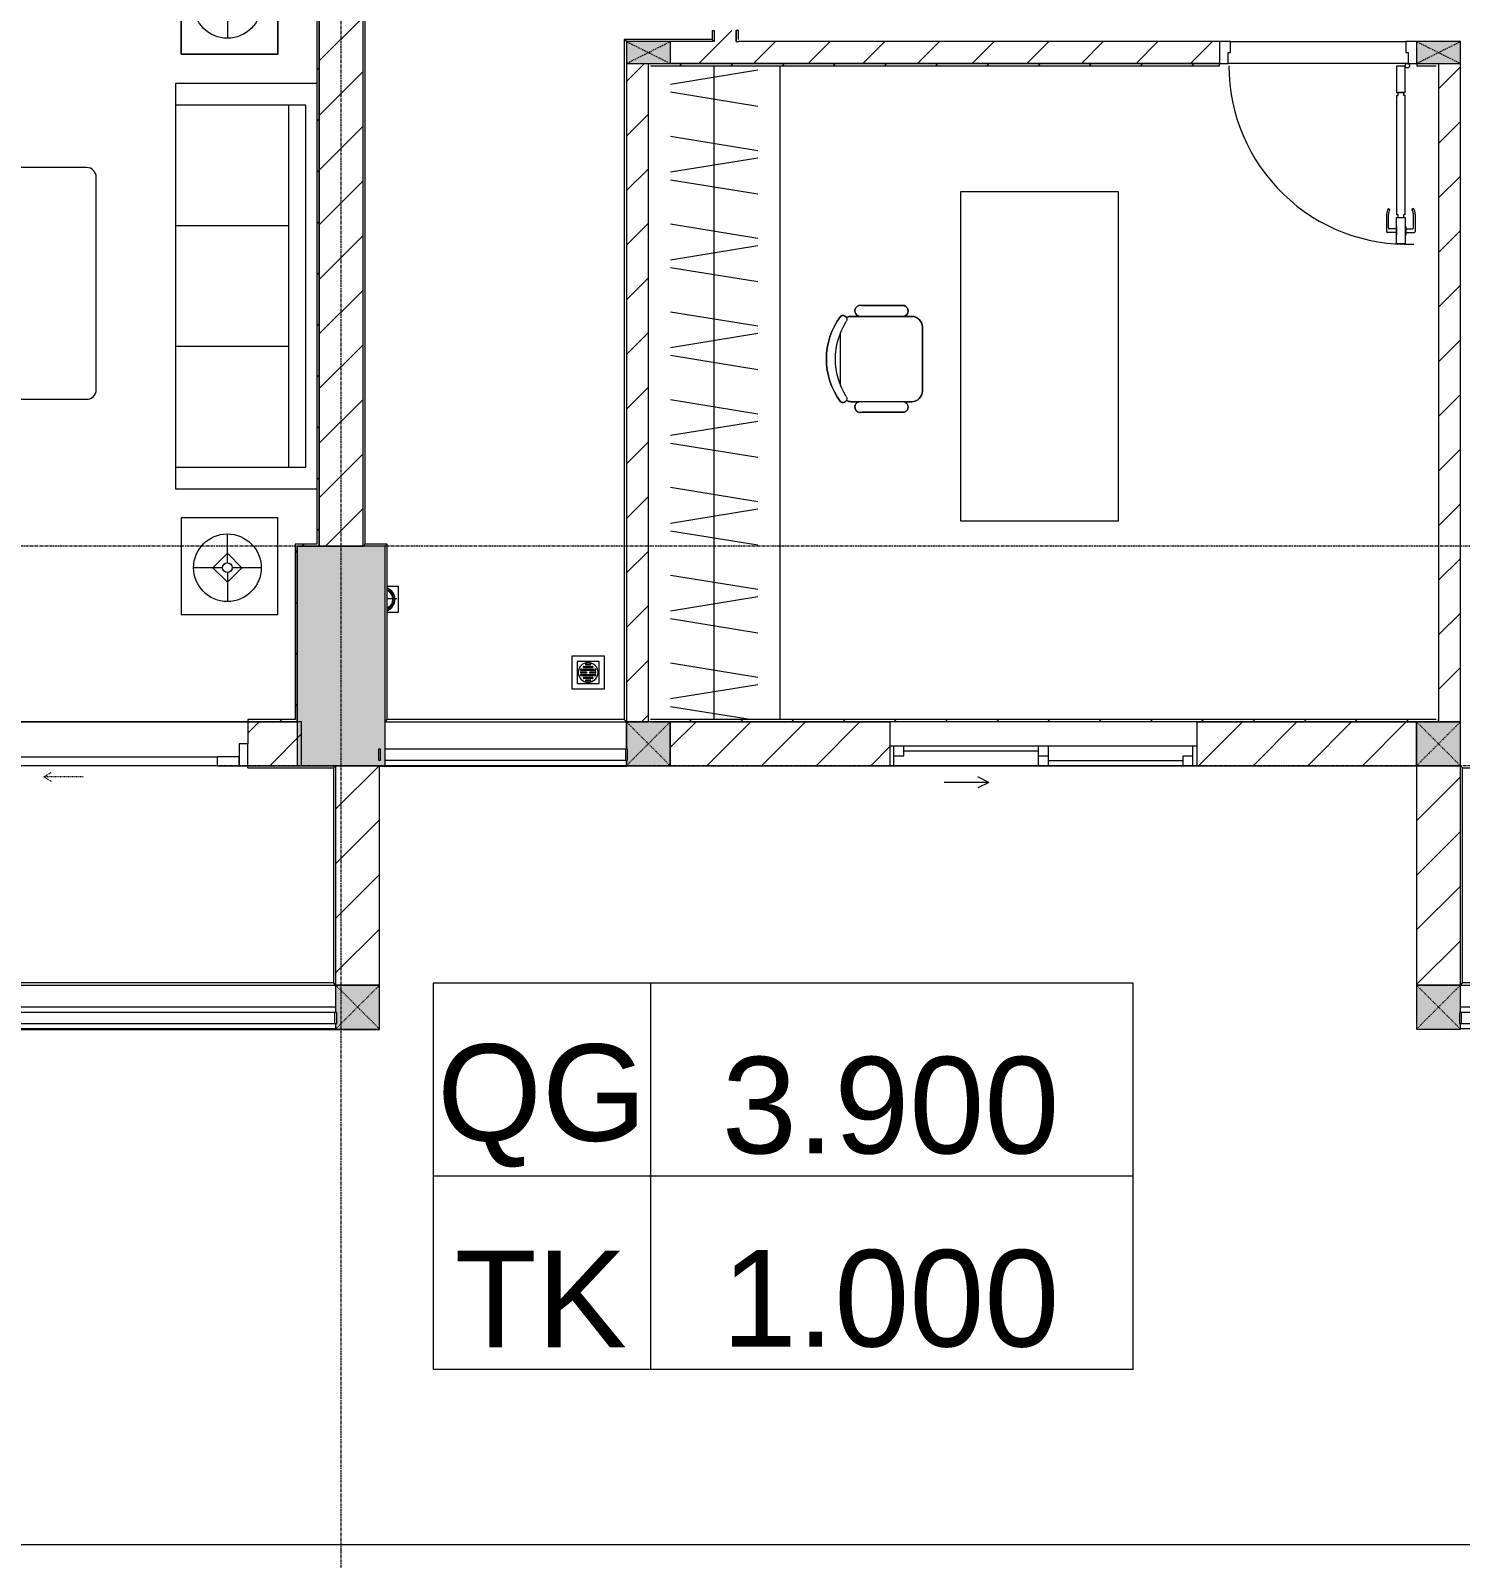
# Model space of a CAD drawing. Header units: millimetres. Extents: x -24439 to 198341, y -52871 to 149926.
# Drawn here: x 59538 to 66053, y 20924 to 27887 of the extents above; entities that cross this region are included whole.
import ezdxf

# ---------------------------------------------------------------- set-up
doc = ezdxf.new("R2010")
doc.units = ezdxf.units.MM
for name, pattern in [('Dash', [6, 3, -3]), ('Grid Line', [22.225, 12.7, -3.175, 3.175, -3.175]), ('IMPORT-CENTER _3_', [10.16, 6.35, -1.27, 1.27, -1.27])]:
    doc.linetypes.add(name, pattern=pattern)
for name, color, linetype, lineweight in [('0-1', 7, 'Continuous', 5), ('A-ANNO-NOTE', 131, 'Continuous', 9), ('A-DETL-GENF-1', 9, 'Continuous', 9), ('A-DOOR', 31, 'Continuous', 9), ('A-DOOR-1', 9, 'Continuous', 9), ('A-DOOR-FRAM', 31, 'Continuous', 9), ('A-DOOR-HDLN', 31, 'Dash', 9), ('A-FLOR-1', 9, 'Continuous', 9), ('A-FLOR-HRAL', 11, 'Continuous', 9), ('A-FLOR-HRAL-1', 9, 'Continuous', 9), ('A-GLAZ', 151, 'Continuous', 9), ('A-WALL', 113, 'Continuous', 9), ('A-WALL-1', 253, 'Continuous', 18), ('A-WALL-2', 9, 'Continuous', 9), ('A-WALL-3', 113, 'Continuous', 18), ('A-WALL-PATT-1', 10, 'Continuous', 9), ('A-WALL-PATT-2', 9, 'Continuous', 9), ('A-WALL-PATT-3', 111, 'Continuous', 9), ('G-IMPT', 8, 'Continuous', 9), ('G-IMPT-2', 8, 'IMPORT-CENTER _3_', 9), ('I-FURN', 30, 'Continuous', 9), ('I-FURN-1', 9, 'Continuous', 9), ('I-WALL-1', 253, 'Continuous', 18), ('M-EQPM', 50, 'Continuous', 9), ('S-BEAM-1', 9, 'Continuous', 9), ('S-COLS', 52, 'Continuous', 9), ('S-COLS-1', 254, 'Continuous', 5), ('S-COLS-2', 253, 'Continuous', 18), ('S-COLS-3', 9, 'Continuous', 9), ('S-COLS-4', 52, 'Continuous', 18), ('S-COLS-5', 52, 'Dash', 9), ('S-COLS-HDLN', 52, 'Dash', 9), ('S-COLS-HDLN-1', 9, 'Dash', 9), ('S-GRID-1', 1, 'Grid Line', 9)]:
    doc.layers.add(name, color=color, linetype=linetype, lineweight=lineweight)
doc.styles.add('Arial_6', font='arial_0.ttf', dxfattribs={"height": 2})
doc.styles.add('Arial_7', font='arial_0.ttf', dxfattribs={"height": 440})
pattern_1 = [(45, (0, 0), (-124.4508, 124.4508), [])]
pattern_2 = [(45, (0, 0), (-116.67262, 116.67262), [])]

# ---------------------------------------------------------------- blocks, each defined once
blk = doc.blocks.new('NCV_TKTC_KET CAU_rvt-1-TKCS_MB ĐỊNH VỊ CAO ĐỘ THIẾT KẾ')
at = {"layer": 'S-COLS-1'}
h = blk.add_hatch(color=256, dxfattribs=at)
h.paths.add_polyline_path([(61122.6, 24536.9), (61152.6, 24536.9), (61152.6, 25536.9), (60752.6, 25536.9), (60752.6, 24536.9), (61035.6, 24536.9)])
h.paths.add_polyline_path([(61122.6, 24561.9), (61122.6, 24611.9), (61132.6, 24611.9), (61132.6, 24561.9)])
at = {"layer": 'A-FLOR-1'}
blk.add_line((61127.6, 24535.3), (62252.6, 24535.3), dxfattribs=at)
at = {"layer": 'S-BEAM-1'}
for p, q in [((60927.6, 23535.3), (57852.6, 23535.3)), ((57852.6, 23335.3), (61127.6, 23335.3))]:
    blk.add_line(p, q, dxfattribs=at)
at = {"layer": 'S-COLS-2'}
for p, q in [((61152.6, 25536.9), (60752.6, 25536.9)), ((60752.6, 25536.9), (60752.6, 24536.9)), ((61152.6, 24536.9), (61152.6, 25536.9)), ((60752.6, 24536.9), (61152.6, 24536.9))]:
    blk.add_line(p, q, dxfattribs=at)
blk = doc.blocks.new('DOOR_CW_01 CANH MO-PANEL KINH - DIW_01-900x2200-CỬA GỖ VÂN LAMINATE-553393-TKCS_MB ĐỊNH VỊ CAO ĐỘ THIẾT KẾ')
at = {"layer": 'A-DETL-GENF-1'}
for p, q in [((-397, 872), (-357, 872)), ((-397, 752), (-397, 872)), ((-357, 872), (-357, 752)), ((-442, 737), (-442, 816.5)), ((-399, 820.5), (-438, 820.5)), ((-434, 799.5), (-434, 737)), ((-399, 803.5), (-430, 803.5)), ((-399, 831.8), (-397, 831.8)), ((-399, 792.2), (-399, 831.8)), ((-397, 792.2), (-399, 792.2)), ((-397, 792.2), (-397, 831.8)), ((-357, 792.2), (-357, 831.8)), ((-355, 831.8), (-357, 831.8)), ((-357, 792.2), (-355, 792.2)), ((-355, 792.2), (-355, 831.8)), ((-355, 820.5), (-316, 820.5)), ((-355, 803.5), (-324, 803.5)), ((-320, 799.5), (-320, 737)), ((-312, 737), (-312, 816.5)), ((-433.9, 711.2), (-427.3, 715.8)), ((-357, 752), (-397, 752)), ((-397, 738), (-391, 738)), ((-397, 738), (-397, 196)), ((-363, 752), (-391, 752)), ((-391, 752), (-391, 738)), ((-363, 738), (-363, 752)), ((-357, 738), (-363, 738)), ((-357, 196), (-357, 738)), ((-320.1, 711.2), (-326.7, 715.8)), ((-397, 196), (-391, 196)), ((-357, 182), (-397, 182)), ((-397, 182), (-397, 62)), ((-391, 196), (-391, 182)), ((-391, 182), (-363, 182)), ((-357, 196), (-363, 196)), ((-363, 182), (-363, 196)), ((-357, 62), (-357, 182)), ((-397, 62), (-357, 62))]:
    blk.add_line(p, q, dxfattribs=at)
blk.add_circle((-407, 60), 10, dxfattribs=at)
for centre, radius, start, end in [((-407, 60), 814, 360, 92), ((-438, 816.5), 4, 90, 180), ((-430, 799.5), 4, 90, 180), ((-324, 799.5), 4, 360, 90), ((-316, 816.5), 4, 0, 90), ((-397, 737), 45, 180, 215), ((-397, 737), 37, 180, 215), ((-357, 737), 37, 325, 0), ((-357, 737), 45, 325, 0)]:
    blk.add_arc(centre, radius, start, end, dxfattribs=at)
at = {"layer": 'A-DOOR-1'}
for p, q in [((-410, 50), (-450, 50)), ((-450, 50), (-450, -50)), ((-410, 0), (-410, 50)), ((-400, 0), (-410, 0)), ((-407, 50), (-382, 50)), ((-400, -50), (-400, 0)), ((410, 0), (400, 0)), ((400, 0), (400, -50)), ((450, 50), (410, 50)), ((410, 50), (410, 0)), ((450, -50), (450, 50)), ((-450, -50), (-400, -50)), ((400, -50), (450, -50))]:
    blk.add_line(p, q, dxfattribs=at)
blk = doc.blocks.new('TU DO LV A - TU DO LV A-V11-TKCS_MB ĐỊNH VỊ CAO ĐỘ THIẾT KẾ')
at = {"layer": 'I-FURN'}
for p, q in [((10, 136.3), (68.9, 499)), ((169, 101), (104.4, 499)), ((202.5, 101), (267.1, 499)), ((404.3, 101), (468.9, 499)), ((569, 101), (504.4, 499)), ((602.5, 101), (667.1, 499)), ((804.3, 101), (868.9, 499)), ((969, 101), (904.4, 499)), ((1002.5, 101), (1067.1, 499)), ((1204.3, 101), (1268.9, 499)), ((1369, 101), (1304.4, 499)), ((1402.5, 101), (1467.1, 499)), ((1604.3, 101), (1668.9, 499)), ((1769, 101), (1704.4, 499)), ((1802.5, 101), (1867.1, 499)), ((2004.3, 101), (2068.9, 499)), ((2169, 101), (2104.4, 499)), ((2202.5, 101), (2267.1, 499)), ((2404.3, 101), (2468.9, 499)), ((2569, 101), (2504.4, 499)), ((2602.5, 101), (2667.1, 499)), ((2804.3, 101), (2868.9, 499)), ((2969, 101), (2904.4, 499)), ((10, 300), (2990, 300)), ((10, 0), (2990, 0))]:
    blk.add_line(p, q, dxfattribs=at)
at = {"layer": 'I-FURN-1'}
blk.add_line((10, 0), (2990, 0), dxfattribs=at)
blk = doc.blocks.new('BAN LV A - BAN LV A_dwg_ban hoc2-348006-TKCS_MB ĐỊNH VỊ CAO ĐỘ THIẾT KẾ')
at = {"layer": 'I-FURN'}
for p, q in [((145.8, 437.4), (-145.8, 437.4)), ((-243, 354.4), (-243, 162)), ((-194.4, 388.8), (-194.4, 113.4)), ((194.4, 113.4), (194.4, 388.8)), ((194.4, 351.4), (194.4, 150.8)), ((243.7, 162), (243.7, 354.4)), ((-120.5, 64.8), (120.5, 64.8))]:
    blk.add_line(p, q, dxfattribs=at)
at = {"layer": 'I-FURN', "flags": 128}
blk.add_lwpolyline([(-737.8, 610.5), (-737.8, 1330.5), (-154.9, 1330.5), (762.2, 1330.5), (762.2, 610.5)], close=True, dxfattribs=at)
at = {"layer": 'I-FURN'}
for centre, radius, start, end in [((-145.8, 388.8), 48.6, 90, 180), ((145.8, 388.8), 48.6, 360, 90), ((-218.7, 347.3), 25.3, 343.7398, 163.7398), ((219.4, 347.3), 25.3, 16.2602, 170.70537), ((-218.7, 154.9), 25.3, 163.7398, 16.2602), ((219.4, 154.9), 25.3, 189.29463, 16.2602), ((-180.2, 75.4), 17.8, 57.97259, 216.69006), ((-145.8, 113.4), 48.6, 180, 207.58444), ((0, 359.3), 318.2, 237.57575, 302.42425), ((180.2, 75.4), 17.8, 323.30994, 122.02741), ((145.8, 113.4), 48.6, 332.41556, 0), ((0, 324), 324, 233.1301, 306.8699)]:
    blk.add_arc(centre, radius, start, end, dxfattribs=at)
blk = doc.blocks.new('BAN LV A - BAN LV A_dwg-348005-TKCS_MB ĐỊNH VỊ CAO ĐỘ THIẾT KẾ')
at = {"extrusion": (0, 0, -1), "zscale": -1, "rotation": 180}
blk.add_blockref('BAN LV A - BAN LV A_dwg_ban hoc2-348006-TKCS_MB ĐỊNH VỊ CAO ĐỘ THIẾT KẾ', (-729, 1383.7), dxfattribs=at)
blk = doc.blocks.new('BAN LV A - BAN LV A-348231-TKCS_MB ĐỊNH VỊ CAO ĐỘ THIẾT KẾ')
at = {"layer": 'I-FURN-1'}
for p, q in [((534.6, 1270.3), (534.6, 1235.9)), ((923.4, 1232.9), (923.4, 1270.3)), ((486, 1221.7), (486, 1029.3)), ((972.7, 1029.3), (972.7, 1221.7)), ((534.6, 1029.3), (534.6, 994.9)), ((923.4, 994.9), (923.4, 1032.3)), ((583.2, 946.3), (874.8, 946.3)), ((1491.2, 773.2), (-8.8, 773.2)), ((-8.8, 773.2), (-8.8, 53.2)), ((1491.2, 53.2), (1491.2, 773.2)), ((-8.8, 53.2), (1491.2, 53.2))]:
    blk.add_line(p, q, dxfattribs=at)
for centre, radius, start, end in [((729, 1059.7), 324, 53.1301, 126.8699), ((510.3, 1228.8), 25.3, 16.2602, 196.2602), ((548.9, 1308.3), 17.8, 143.30994, 240.59603), ((583.2, 1270.3), 48.6, 152.41556, 180), ((909.2, 1308.3), 17.8, 299.40397, 36.69006), ((874.8, 1270.3), 48.6, 360, 27.58444), ((948.4, 1228.8), 25.3, 343.7398, 170.70537), ((510.3, 1036.4), 25.3, 196.2602, 343.7398), ((583.2, 994.9), 48.6, 180, 270), ((874.8, 994.9), 48.6, 270, 360), ((948.4, 1036.4), 25.3, 189.29463, 343.7398)]:
    blk.add_arc(centre, radius, start, end, dxfattribs=at)
blk.add_blockref('BAN LV A - BAN LV A_dwg-348005-TKCS_MB ĐỊNH VỊ CAO ĐỘ THIẾT KẾ', (0, 0))
blk = doc.blocks.new('LOBBY_SOFA_1 - LOBBY_SOFA_1-V13-TKCS_MB ĐỊNH VỊ CAO ĐỘ THIẾT KẾ')
at = {"layer": 'I-FURN'}
for p, q in [((-2556, -14.9), (-2556, -660)), ((-2457, -66), (-2457, -660)), ((-807, -66), (-2457, -66)), ((-807, -660), (-807, -66)), ((-708, -660), (-708, -14.9)), ((-3128.2, -193.5), (-2688.2, -193.5)), ((-3128.2, -633.5), (-3128.2, -193.5)), ((-2688.2, -193.5), (-2688.2, -633.5)), ((-807, -143), (-2457, -143)), ((-1907, -143), (-1907, -660)), ((-1357, -143), (-1357, -660)), ((-575.9, -193.5), (-575.9, -633.5)), ((-135.9, -193.5), (-575.9, -193.5)), ((-135.9, -633.5), (-135.9, -193.5)), ((-2915.4, -269), (-2915.4, -401)), ((-348.6, -269), (-348.6, -401)), ((-2915.4, -357), (-2981.4, -423)), ((-2849.4, -423), (-2915.4, -357)), ((-414.6, -423), (-348.6, -357)), ((-348.6, -357), (-282.6, -423)), ((-2937.4, -423), (-3069.4, -423)), ((-2981.4, -423), (-2915.4, -489)), ((-2915.4, -489), (-2849.4, -423)), ((-2915.4, -445), (-2915.4, -577)), ((-2893.4, -423), (-2761.4, -423)), ((-370.6, -423), (-502.6, -423)), ((-348.6, -489), (-414.6, -423)), ((-282.6, -423), (-348.6, -489)), ((-348.6, -445), (-348.6, -577)), ((-326.6, -423), (-194.6, -423)), ((-2688.2, -633.5), (-3128.2, -633.5)), ((-2556, -660), (-708, -660)), ((-575.9, -633.5), (-135.9, -633.5)), ((-1160.3, -1020.5), (-2128.3, -1020.5)), ((-2172.3, -1064.5), (-2172.3, -1504.5)), ((-1116.3, -1504.5), (-1116.3, -1064.5)), ((-2128.3, -1548.5), (-1160.3, -1548.5))]:
    blk.add_line(p, q, dxfattribs=at)
for centre, radius in [((-2915.4, -423), 154), ((-348.6, -423), 154), ((-2915.4, -423), 22), ((-348.6, -423), 22)]:
    blk.add_circle(centre, radius, dxfattribs=at)
for centre, start, end in [((-2128.3, -1064.5), 90, 180), ((-1160.3, -1064.5), 0, 90), ((-2128.3, -1504.5), 180, 270), ((-1160.3, -1504.5), 270, 0)]:
    blk.add_arc(centre, 44, start, end, dxfattribs=at)
at = {"layer": 'I-FURN-1'}
for p, q in [((-2556, -14.9), (-2556, -660)), ((-708, -660), (-708, -14.9)), ((-2688.2, -193.5), (-3128.2, -193.5)), ((-3128.2, -193.5), (-3128.2, -633.5)), ((-2688.2, -633.5), (-2688.2, -193.5)), ((-135.9, -193.5), (-575.9, -193.5)), ((-575.9, -193.5), (-575.9, -633.5)), ((-135.9, -633.5), (-135.9, -193.5)), ((-3128.2, -633.5), (-2688.2, -633.5)), ((-2556, -660), (-708, -660)), ((-575.9, -633.5), (-135.9, -633.5)), ((-1160.3, -1020.5), (-2128.3, -1020.5)), ((-2172.3, -1064.5), (-2172.3, -1504.5)), ((-1116.3, -1504.5), (-1116.3, -1064.5)), ((-2128.3, -1548.5), (-1160.3, -1548.5))]:
    blk.add_line(p, q, dxfattribs=at)
for centre, start, end in [((-2128.3, -1064.5), 90, 180), ((-1160.3, -1064.5), 0, 90), ((-2128.3, -1504.5), 180, 270), ((-1160.3, -1504.5), 270, 0)]:
    blk.add_arc(centre, 44, start, end, dxfattribs=at)
blk = doc.blocks.new('Railing - 50 x 10mm-457210-TKCS_MB ĐỊNH VỊ CAO ĐỘ THIẾT KẾ')
at = {"layer": 'A-FLOR-HRAL-1'}
for p, q in [((25, 5), (-25, 5)), ((-25, 5), (-25, -5)), ((25, -5), (25, 5)), ((-25, -5), (25, -5))]:
    blk.add_line(p, q, dxfattribs=at)
blk = doc.blocks.new('Railing - Railing-641389-TKCS_MB ĐỊNH VỊ CAO ĐỘ THIẾT KẾ')
at = {"layer": 'A-FLOR-HRAL-1'}
for p, q in [((39339.1, 15351.2), (38244.1, 15351.2)), ((38244.1, 15301.2), (39339.1, 15301.2))]:
    blk.add_line(p, q, dxfattribs=at)
at = {"rotation": 90.00000000000001}
for p in [(38219.1, 15326.2), (39344.1, 15326.2)]:
    blk.add_blockref('Railing - 50 x 10mm-457210-TKCS_MB ĐỊNH VỊ CAO ĐỘ THIẾT KẾ', p, dxfattribs=at)
blk = doc.blocks.new('G1_SOF - BO TRU - 100x200-745959-TKCS_MB ĐỊNH VỊ CAO ĐỘ THIẾT KẾ')
at = {"layer": 'S-COLS-3'}
blk.add_hatch(color=256, dxfattribs=at).paths.add_polyline_path([(50, -100), (50, 98.4), (-50, 98.4), (-50, -100)])
at = {"layer": 'S-COLS-2'}
for p, q in [((-50, 98.4), (-50, -100)), ((50, -100), (50, 98.4)), ((-50, -100), (50, -100))]:
    blk.add_line(p, q, dxfattribs=at)
at = {"layer": 'S-COLS-HDLN-1'}
for p, q in [((50, 100), (-50, -100)), ((-50, 100), (50, -100))]:
    blk.add_line(p, q, dxfattribs=at)
blk = doc.blocks.new('G1_SOF - BO TRU - 100x200-V61-TKCS_MB ĐỊNH VỊ CAO ĐỘ THIẾT KẾ')
at = {"layer": 'S-COLS-3'}
blk.add_hatch(color=256, dxfattribs=at).paths.add_polyline_path([(50, -100), (50, 100), (-50, 100), (-50, -100)])
at = {"layer": 'S-COLS-2'}
for p, q in [((50, 100), (-50, 100)), ((-50, 100), (-50, -100)), ((50, -100), (50, 100)), ((-50, -100), (50, -100))]:
    blk.add_line(p, q, dxfattribs=at)
at = {"layer": 'S-COLS-HDLN-1'}
for p, q in [((50, 100), (-50, -100)), ((-50, 100), (50, -100))]:
    blk.add_line(p, q, dxfattribs=at)
blk = doc.blocks.new('Railing - Railing-791108-TKCS_MB ĐỊNH VỊ CAO ĐỘ THIẾT KẾ')
at = {"layer": 'A-FLOR-HRAL-1'}
for p, q in [((38144.1, 19576.2), (38154.1, 19566.2)), ((38154.1, 19566.2), (39734.1, 19566.2)), ((38154.1, 16286.2), (38154.1, 19566.2)), ((39744.1, 19576.2), (39734.1, 19566.2)), ((39734.1, 19566.2), (39734.1, 19526.7)), ((39744.1, 19526.7), (39734.1, 19526.7)), ((39734.1, 18626.2), (39744.1, 18626.2)), ((39734.1, 18626.2), (39734.1, 18586.2)), ((39344.1, 18576.2), (39334.1, 18586.2)), ((39334.1, 18586.2), (39334.1, 15486.2)), ((39734.1, 18586.2), (39334.1, 18586.2)), ((39744.1, 18576.2), (39734.1, 18586.2)), ((38144.1, 16276.2), (38154.1, 16286.2)), ((38254.1, 16286.2), (38154.1, 16286.2)), ((38244.1, 16276.2), (38254.1, 16286.2)), ((38254.1, 15486.2), (38254.1, 16286.2)), ((38244.1, 15476.2), (38254.1, 15486.2)), ((39334.1, 15486.2), (38254.1, 15486.2)), ((39344.1, 15476.2), (39334.1, 15486.2))]:
    blk.add_line(p, q, dxfattribs=at)
blk = doc.blocks.new('Railing - Railing-791352-TKCS_MB ĐỊNH VỊ CAO ĐỘ THIẾT KẾ')
at = {"layer": 'A-FLOR-HRAL-1'}
for p, q in [((43144.1, 15276.2), (43154.1, 15266.2)), ((43154.1, 15266.2), (43319.1, 15266.2)), ((43154.1, 14286.2), (43154.1, 15266.2)), ((43319.1, 15276.2), (43319.1, 15266.2)), ((45819.1, 15266.2), (45819.1, 15276.2)), ((45819.1, 15266.2), (46134.1, 15266.2)), ((46144.1, 15276.2), (46134.1, 15266.2)), ((46134.1, 15266.2), (46134.1, 14286.2)), ((46144.1, 14276.2), (46144.1, 15276.2)), ((43144.1, 14276.2), (43154.1, 14286.2)), ((43144.1, 14276.2), (46144.1, 14276.2)), ((46134.1, 14286.2), (43154.1, 14286.2)), ((46144.1, 14276.2), (46134.1, 14286.2))]:
    blk.add_line(p, q, dxfattribs=at)
blk = doc.blocks.new('Railing - Railing-792715-TKCS_MB ĐỊNH VỊ CAO ĐỘ THIẾT KẾ')
at = {"layer": 'A-FLOR-HRAL-1'}
for p, q in [((34944.1, 15276.2), (34954.1, 15266.2)), ((34954.1, 15266.2), (35119.1, 15266.2)), ((34954.1, 14286.2), (34954.1, 15266.2)), ((35119.1, 15276.2), (35119.1, 15266.2)), ((37619.1, 15266.2), (37619.1, 15276.2)), ((37619.1, 15266.2), (38009.1, 15266.2)), ((38019.1, 15276.2), (38009.1, 15266.2)), ((38009.1, 15266.2), (38009.1, 14286.2)), ((34944.1, 14276.2), (34954.1, 14286.2)), ((34944.1, 14276.2), (38019.1, 14276.2)), ((38009.1, 14286.2), (34954.1, 14286.2)), ((38019.1, 14276.2), (38009.1, 14286.2))]:
    blk.add_line(p, q, dxfattribs=at)
blk = doc.blocks.new('NCV_TKTC_TANG 1_rvt-1-TKCS_MB ĐỊNH VỊ CAO ĐỘ THIẾT KẾ')
at = {"layer": 'A-WALL-PATT-1'}
h = blk.add_hatch(dxfattribs=at)
h.set_pattern_fill('FP_2', color=256, style=0, pattern_type=2)
h.set_pattern_definition(pattern_1)
h.paths.add_polyline_path([(62752.6, 27836.9), (62752.6, 27886.9), (62652.6, 27886.9), (62652.6, 27836.9), (62702.6, 27836.9)])
h.paths.add_polyline_path([(62752.6, 28786.9), (62752.6, 28836.9), (62652.6, 28836.9), (62652.6, 28786.9), (62702.6, 28786.9)])
h = blk.add_hatch(dxfattribs=at)
h.set_pattern_fill('FP_2', color=256, style=0, pattern_type=2)
h.set_pattern_definition(pattern_1)
h.paths.add_polyline_path([(63456.5, 27736.9), (64954.2, 27736.9), (64954.2, 27836.9), (62452.6, 27836.9), (62452.6, 27736.9)])
h = blk.add_hatch(dxfattribs=at)
h.set_pattern_fill('FP_2', color=256, style=0, pattern_type=2)
h.set_pattern_definition(pattern_1)
h.paths.add_polyline_path([(62352.6, 24736.9), (62352.6, 27736.9), (62252.6, 27736.9), (62252.6, 24736.9)])
h = blk.add_hatch(dxfattribs=at)
h.set_pattern_fill('FP_2', color=256, style=0, pattern_type=2)
h.set_pattern_definition(pattern_1)
h.paths.add_polyline_path([(66052.6, 24736.9), (66052.6, 27736.9), (65952.6, 27736.9), (65952.6, 24736.9)])
at = {"layer": 'A-WALL-PATT-2'}
h = blk.add_hatch(dxfattribs=at)
h.set_pattern_fill('FP_3', color=256, style=0, pattern_type=2)
h.set_pattern_definition(pattern_2)
h.paths.add_polyline_path([(60852.6, 25546.9), (60852.6, 32236.9), (60842.6, 32236.9), (60842.6, 25546.9)])
h = blk.add_hatch(dxfattribs=at)
h.set_pattern_fill('FP_3', color=256, style=0, pattern_type=2)
h.set_pattern_definition(pattern_2)
h.paths.add_polyline_path([(64946.2, 27726.9), (64954.2, 27726.9), (64954.2, 27736.9), (62362.6, 27736.9), (62362.6, 27726.9), (64666.9, 27726.9)])
h.paths.add_polyline_path([(65877.3, 27726.9), (65942.6, 27726.9), (65942.6, 27736.9), (65854.2, 27736.9), (65854.2, 27726.9)])
h = blk.add_hatch(dxfattribs=at)
h.set_pattern_fill('FP_3', color=256, style=0, pattern_type=2)
h.set_pattern_definition(pattern_2)
h.paths.add_polyline_path([(60742.6, 24746.9), (60752.6, 24746.9), (60752.6, 25546.9), (60742.6, 25546.9), (60742.6, 25077)])
h = blk.add_hatch(dxfattribs=at)
h.set_pattern_fill('FP_3', color=256, style=0, pattern_type=2)
h.set_pattern_definition(pattern_2)
h.paths.add_polyline_path([(60852.6, 25536.9), (60852.6, 25546.9), (60752.6, 25546.9), (60752.6, 25536.9)])
h = blk.add_hatch(dxfattribs=at)
h.set_pattern_fill('FP_3', color=256, style=0, pattern_type=2)
h.set_pattern_definition(pattern_2)
h.paths.add_polyline_path([(60752.6, 24736.9), (60752.6, 24746.9), (60527.6, 24746.9), (60527.6, 24736.9)])
h.paths.add_polyline_path([(58027.6, 24736.9), (58027.6, 24746.9), (57862.6, 24746.9), (57862.6, 24736.9), (58009.5, 24736.9)])
h = blk.add_hatch(dxfattribs=at)
h.set_pattern_fill('FP_3', color=256, style=0, pattern_type=2)
h.set_pattern_definition(pattern_2)
h.paths.add_polyline_path([(65952.6, 24736.9), (65952.6, 24746.9), (62362.6, 24746.9), (62362.6, 24736.9), (65877.3, 24736.9)])
at = {"layer": 'A-FLOR-1'}
for p, q in [((65004.2, 27836.9), (65804.2, 27836.9)), ((65814.2, 27736.9), (64994.2, 27736.9)), ((58027.6, 24736.9), (60527.6, 24736.9)), ((60527.6, 24736.9), (58027.6, 24736.9))]:
    blk.add_line(p, q, dxfattribs=at)
at = {"layer": 'A-WALL-1'}
for p, q in [((62652.6, 27886.9), (62652.6, 27836.9)), ((62652.6, 27836.9), (62452.6, 27836.9)), ((62252.6, 27736.9), (62252.6, 24736.9)), ((62352.6, 24736.9), (62352.6, 27736.9)), ((65952.6, 27736.9), (65952.6, 24736.9)), ((66052.6, 24736.9), (66052.6, 27736.9)), ((62252.6, 24736.9), (62352.6, 24736.9)), ((65952.6, 24736.9), (66052.6, 24736.9))]:
    blk.add_line(p, q, dxfattribs=at)
at = {"layer": 'A-WALL-2'}
for p, q in [((62752.6, 27886.9), (62752.6, 27836.9)), ((62752.6, 27836.9), (62752.6, 27886.9)), ((62752.6, 27836.9), (62762.6, 27836.9)), ((64954.2, 27836.9), (62762.6, 27836.9)), ((65004.2, 27836.9), (65804.2, 27836.9)), ((62452.6, 27736.9), (64954.2, 27736.9)), ((64954.2, 27736.9), (62452.6, 27736.9)), ((65814.2, 27736.9), (64994.2, 27736.9)), ((61152.6, 24736.9), (62252.2, 24736.9)), ((62252.2, 24611.9), (62252.2, 24736.9)), ((62252.2, 24536.9), (61152.6, 24536.9)), ((62252.2, 24536.9), (62252.2, 24561.9))]:
    blk.add_line(p, q, dxfattribs=at)
at = {"layer": 'I-WALL-1'}
for p, q in [((60852.6, 25546.9), (60852.6, 32236.9)), ((60842.6, 32226.9), (60842.6, 25546.9)), ((62762.6, 27886.9), (62752.6, 27886.9)), ((62762.6, 27846.9), (62762.6, 27886.9)), ((62362.6, 27726.9), (64954.2, 27726.9)), ((64954.2, 27726.9), (64954.2, 27736.9)), ((65854.2, 27736.9), (65854.2, 27726.9)), ((65854.2, 27726.9), (65942.6, 27726.9)), ((60752.6, 25546.9), (60742.6, 25546.9)), ((60742.6, 25546.9), (60742.6, 24746.9)), ((60842.6, 25546.9), (60752.6, 25546.9)), ((60752.6, 24746.9), (60752.6, 25536.9)), ((60752.6, 25536.9), (60852.6, 25536.9)), ((60852.6, 25536.9), (60852.6, 25546.9)), ((60742.6, 24746.9), (60527.6, 24746.9)), ((60527.6, 24746.9), (60527.6, 24736.9)), ((60527.6, 24736.9), (60752.6, 24736.9)), ((60752.6, 24736.9), (60752.6, 24746.9)), ((65942.6, 24746.9), (62362.6, 24746.9)), ((62362.6, 24736.9), (63452.6, 24736.9)), ((64852.6, 24736.9), (65952.6, 24736.9)), ((65952.6, 24736.9), (65952.6, 24746.9))]:
    blk.add_line(p, q, dxfattribs=at)
at = {"layer": 'A-DOOR-1', "rotation": 180}
blk.add_blockref('DOOR_CW_01 CANH MO-PANEL KINH - DIW_01-900x2200-CỬA GỖ VÂN LAMINATE-553393-TKCS_MB ĐỊNH VỊ CAO ĐỘ THIẾT KẾ', (65404.2, 27786.9), dxfattribs=at)
at = {"layer": 'A-FLOR-HRAL-1'}
for name in ['Railing - Railing-791108-TKCS_MB ĐỊNH VỊ CAO ĐỘ THIẾT KẾ', 'Railing - Railing-641389-TKCS_MB ĐỊNH VỊ CAO ĐỘ THIẾT KẾ', 'Railing - Railing-792715-TKCS_MB ĐỊNH VỊ CAO ĐỘ THIẾT KẾ', 'Railing - Railing-791352-TKCS_MB ĐỊNH VỊ CAO ĐỘ THIẾT KẾ']:
    blk.add_blockref(name, (22908.5, 9260.7), dxfattribs=at)
at = {"layer": 'I-FURN-1'}
for name, p, rotation in [('LOBBY_SOFA_1 - LOBBY_SOFA_1-V13-TKCS_MB ĐỊNH VỊ CAO ĐỘ THIẾT KẾ', (60857.5, 25090.4), 270.0000000000005), ('TU DO LV A - TU DO LV A-V11-TKCS_MB ĐỊNH VỊ CAO ĐỘ THIẾT KẾ', (62952.6, 24736.9), 89.99999999999993), ('BAN LV A - BAN LV A-348231-TKCS_MB ĐỊNH VỊ CAO ĐỘ THIẾT KẾ', (64547.4, 25661.2), 90.0000000000001)]:
    blk.add_blockref(name, p, dxfattribs=dict(at, rotation=rotation))
at = {"layer": 'S-COLS-3', "rotation": 89.99999999999945}
for name, p in [('G1_SOF - BO TRU - 100x200-V61-TKCS_MB ĐỊNH VỊ CAO ĐỘ THIẾT KẾ', (62352.6, 27786.9)), ('G1_SOF - BO TRU - 100x200-745959-TKCS_MB ĐỊNH VỊ CAO ĐỘ THIẾT KẾ', (65952.6, 27786.9))]:
    blk.add_blockref(name, p, dxfattribs=at)
blk = doc.blocks.new('1_FAMILY RVT - W01-WxH 1400x1400xmm-389822-TKCS_MB ĐỊNH VỊ CAO ĐỘ THIẾT KẾ')
at = {"layer": 'A-GLAZ'}
for p, q in [((248.4, 172.39), (299.2, 197.79)), ((248.4, 172.39), (299.2, 146.99)), ((248.4, 172.39), (451.6, 172.39)), ((-700, 96.19), (-700, -103.81)), ((700, 96.19), (-700, 96.19)), ((-700, 96.19), (-636.5, 96.19)), ((-680.95, 96.19), (-680.95, 7.29)), ((-636.5, 96.19), (-22.225, 96.19)), ((-636.5, 96.19), (-636.5, 51.74)), ((-636.5, 73.965), (-22.225, 73.965)), ((-22.225, 7.29), (-22.225, 96.19)), ((-22.225, 96.19), (22.225, 96.19)), ((22.225, 96.19), (680.95, 96.19)), ((22.225, 96.19), (22.225, 7.29)), ((680.95, 96.19), (700, 96.19)), ((680.95, 96.19), (680.95, 7.29)), ((700, -103.81), (700, 96.19)), ((-700, 7.29), (-680.95, 7.29)), ((-636.5, 51.74), (-680.95, 51.74)), ((-680.95, 7.29), (-22.225, 7.29)), ((22.225, 51.74), (-22.225, 51.74)), ((-22.225, 7.29), (22.225, 7.29)), ((22.225, 29.515), (636.5, 29.515)), ((22.225, 7.29), (636.5, 7.29)), ((636.5, 51.74), (636.5, 7.29)), ((680.95, 51.74), (636.5, 51.74)), ((636.5, 7.29), (700, 7.29)), ((-700, -103.81), (700, -103.81))]:
    blk.add_line(p, q, dxfattribs=at)
blk = doc.blocks.new('DEG_02-DEG_03 - DEG_02-2500x2400mm-CỬA ĐI 02 CÁNH TRƯỢT-625766-TKCS_MB ĐỊNH VỊ CAO ĐỘ THIẾT KẾ')
at = {"layer": 'A-DOOR'}
for p, q in [((-1110, 100), (-1210, 100)), ((-1210, 100), (-1210, 60)), ((-1110, 60), (-1110, 100)), ((-1110, 100), (-50, 100)), ((50, 100), (-50, 100)), ((-50, 100), (-50, 60)), ((50, 60), (50, 100)), ((-1210, 60), (-1110, 60)), ((-50, 60), (-1110, 60)), ((50, 60), (-50, 60)), ((-50, 60), (-50, 20)), ((-50, 60), (50, 60)), ((-50, 20), (50, 20)), ((50, 20), (50, 60)), ((50, 60), (1110, 60)), ((1110, 20), (50, 20)), ((1210, 60), (1110, 60)), ((1110, 60), (1110, 20)), ((1110, 20), (1210, 20)), ((1210, 20), (1210, 60))]:
    blk.add_line(p, q, dxfattribs=at)
at = {"layer": 'A-DOOR-FRAM'}
for p, q in [((-1210, 100), (-1250, 100)), ((-1250, 100), (-1250, 0)), ((-1210, 0), (-1210, 100)), ((1250, 100), (1210, 100)), ((1210, 100), (1210, 0)), ((1250, 0), (1250, 100)), ((-1250, 0), (-1210, 0)), ((1210, 0), (1250, 0))]:
    blk.add_line(p, q, dxfattribs=at)
at = {"layer": 'A-DOOR-HDLN'}
for p, q in [((-500.4, 151.1), (-320.4, 151.1)), ((-320.4, 151.1), (-355, 171.1)), ((-320.4, 151.1), (-355, 131.1)), ((320.4, 151.1), (355, 171.1)), ((320.4, 151.1), (355, 131.1)), ((500.4, 151.1), (320.4, 151.1))]:
    blk.add_line(p, q, dxfattribs=at)
blk = doc.blocks.new('Railing - 50 x 10mm-1251311-TKCS_MB ĐỊNH VỊ CAO ĐỘ THIẾT KẾ')
at = {"layer": 'A-FLOR-HRAL'}
for p, q in [((25, 5), (-25, 5)), ((-25, 5), (-25, -5)), ((25, -5), (25, 5)), ((-25, -5), (25, -5))]:
    blk.add_line(p, q, dxfattribs=at)
blk = doc.blocks.new('Railing - Railing-1602689-TKCS_MB ĐỊNH VỊ CAO ĐỘ THIẾT KẾ')
at = {"layer": 'A-FLOR-HRAL'}
for p, q in [((60922.6, 23412.4), (57857.6, 23412.4)), ((57857.6, 23362.4), (60922.6, 23362.4))]:
    blk.add_line(p, q, dxfattribs=at)
at = {"rotation": 90}
for p in [(57852.6, 23387.4), (60927.6, 23387.4)]:
    blk.add_blockref('Railing - 50 x 10mm-1251311-TKCS_MB ĐỊNH VỊ CAO ĐỘ THIẾT KẾ', p, dxfattribs=at)
blk = doc.blocks.new('Railing - Railing-1602710-TKCS_MB ĐỊNH VỊ CAO ĐỘ THIẾT KẾ')
at = {"layer": 'A-FLOR-HRAL'}
for p, q in [((69047.6, 23412.4), (66057.6, 23412.4)), ((66057.6, 23362.4), (69047.6, 23362.4))]:
    blk.add_line(p, q, dxfattribs=at)
at = {"rotation": 90}
for p in [(66052.6, 23387.4), (69052.6, 23387.4)]:
    blk.add_blockref('Railing - 50 x 10mm-1251311-TKCS_MB ĐỊNH VỊ CAO ĐỘ THIẾT KẾ', p, dxfattribs=at)
blk = doc.blocks.new('TKTC_XREF_251221_MB TANG 1 - TKTC_XREF_260130_MB TANG 1_dwg_CUM U_DN100-V242-TKCS_MB ĐỊNH VỊ CAO ĐỘ THIẾT KẾ')
at = {"layer": 'G-IMPT'}
blk.add_hatch(color=256, dxfattribs=at).paths.add_polyline_path([(23.9, -55.5), (30.5, -52.8), (43.1, -43.1), (52.8, -30.5), (58.9, -15.8), (61, 0), (58.9, 15.8), (52.8, 30.5), (43.1, 43.1), (24.1, 53.7), (24.1, 51.2), (28.5, 49.4), (40.3, 40.3), (49.4, 28.5), (55.1, 14.8), (57, 0), (55.1, -14.8), (49.4, -28.5), (40.3, -40.3), (23.9, -53.8)])
for radius, start, end in [(57, 296.73387, 63.13902), (61, 294.97578, 64.89535), (69, 292.07111, 67.79711)]:
    blk.add_arc((0, 0), radius, start, end, dxfattribs=at)
blk = doc.blocks.new('TKTC_XREF_251221_MB TANG 1 - TKTC_XREF_260130_MB TANG 1_dwg_$cc-V243-TKCS_MB ĐỊNH VỊ CAO ĐỘ THIẾT KẾ')
at = {"layer": 'G-IMPT'}
for start, end in [(116.57224, 242.9312), (116.52331, 242.90439)]:
    blk.add_arc((0, 0), 0.5, start, end, dxfattribs=at)
at = {"layer": 'G-IMPT-2'}
blk.add_line((-0.673, 0), (-0.193, 0), dxfattribs=at)
blk = doc.blocks.new('TKTC_XREF_251221_MB TANG 1 - TKTC_XREF_260130_MB TANG 1_dwg_THU NUOC - THU NUOC-444531-TKCS_MB TẦNG 1-4202120-TKCS_MB ĐỊNH VỊ CAO ĐỘ THIẾT KẾ')
at = {"layer": 'M-EQPM'}
for p, q in [((-23.3, 10.8), (40.9, 10.8)), ((40.9, 4.8), (-23.3, 4.8)), ((-11, 23.3), (28.5, 23.3)), ((28.5, 17.3), (-11, 17.3)), ((-1.1, 35.6), (18.5, 35.6)), ((18.5, 29.6), (-1.1, 29.6)), ((-23.3, -13.6), (40.9, -13.6)), ((40.9, -19.6), (-23.3, -19.6)), ((-11, -26.1), (28.5, -26.1)), ((28.5, -32.1), (-11, -32.1)), ((-1.1, -38.5), (18.5, -38.5)), ((18.5, -44.5), (-1.1, -44.5))]:
    blk.add_line(p, q, dxfattribs=at)
at = {"layer": 'M-EQPM', "flags": 128}
for points in [[(83.7, -79.4), (83.7, 70.6), (-66.3, 70.6), (-66.3, -79.4)], [(58.7, -54.4), (58.7, 45.6), (-41.3, 45.6), (-41.3, -54.4)]]:
    blk.add_lwpolyline(points, close=True, dxfattribs=at)
for points in [[(-23.3, -1.2), (0.7, -1.2), (0.7, -7.2), (-23.3, -7.2)], [(40.9, -7.2), (16.7, -7.2), (16.7, -1.2), (40.9, -1.2)]]:
    blk.add_lwpolyline(points, dxfattribs=at)
at = {"layer": 'M-EQPM'}
for centre, radius, start, end in [((8.7, -4.4), 45, 360, 180), ((8.7, -4.4), 45, 360, 180), ((-23.3, 7.8), 3, 90, 270), ((-11, 20.3), 3, 90, 270), ((-1.1, 32.6), 3, 90, 270), ((18.5, 32.6), 3, 270, 90), ((28.5, 20.3), 3, 270, 90), ((40.9, 7.8), 3, 270, 90), ((8.7, -4.4), 45, 180, 360), ((8.7, -4.4), 45, 180, 360), ((-23.3, -4.2), 3, 90, 270), ((-23.3, -16.6), 3, 90, 270), ((-11, -29.1), 3, 90, 270), ((-1.1, -41.5), 3, 90, 270), ((18.5, -41.5), 3, 270, 90), ((28.5, -29.1), 3, 270, 90), ((40.9, -4.2), 3, 270, 90), ((40.9, -16.6), 3, 270, 90)]:
    blk.add_arc(centre, radius, start, end, dxfattribs=at)
blk = doc.blocks.new('TKTC_XREF_251221_MB TANG 1 - TKTC_XREF_260130_MB TANG 1_dwg-4202109-TKCS_MB ĐỊNH VỊ CAO ĐỘ THIẾT KẾ')
at = {"layer": 'G-IMPT'}
blk.add_line((-141989.1, -375992.1), (-141939.4, -375992.1), dxfattribs=at)
at = {"layer": 'G-IMPT', "flags": 128}
blk.add_lwpolyline([(-141939.4, -375992), (-141939.4, -376111.5), (-141989.1, -376111.5)], dxfattribs=at)
at = {"extrusion": (0, 0, -1), "xscale": 90.00000000005114, "yscale": 90.00000000005114, "zscale": -90.00000000005114, "rotation": 0.3047175217251739}
blk.add_blockref('TKTC_XREF_251221_MB TANG 1 - TKTC_XREF_260130_MB TANG 1_dwg_$cc-V243-TKCS_MB ĐỊNH VỊ CAO ĐỘ THIẾT KẾ', (142006.5, -376049.6), dxfattribs=at)
at = {"xscale": 0.789473684210524, "yscale": 0.789473684210524, "zscale": 0.789473684210524, "rotation": 0.06930925665188988}
blk.add_blockref('TKTC_XREF_251221_MB TANG 1 - TKTC_XREF_260130_MB TANG 1_dwg_CUM U_DN100-V242-TKCS_MB ĐỊNH VỊ CAO ĐỘ THIẾT KẾ', (-142008, -376051.4), dxfattribs=at)
blk.add_blockref('TKTC_XREF_251221_MB TANG 1 - TKTC_XREF_260130_MB TANG 1_dwg_THU NUOC - THU NUOC-444531-TKCS_MB TẦNG 1-4202120-TKCS_MB ĐỊNH VỊ CAO ĐỘ THIẾT KẾ', (-141082.3, -376380.4))
blk = doc.blocks.new('TKTC_XREF_251221_MB TANG 1 - TKTC_XREF_251221_MB TANG 1-2038492-TKCS_MB ĐỊNH VỊ CAO ĐỘ THIẾT KẾ')
blk.add_blockref('TKTC_XREF_251221_MB TANG 1 - TKTC_XREF_260130_MB TANG 1_dwg-4202109-TKCS_MB ĐỊNH VỊ CAO ĐỘ THIẾT KẾ', (169499.1, 384109.7))
blk = doc.blocks.new('G1_SOF - BO TRU - 200x200-3050151-TKCS_MB ĐỊNH VỊ CAO ĐỘ THIẾT KẾ')
at = {"layer": 'S-COLS-HDLN'}
for p, q in [((-100, 100), (100, -100)), ((100, 100), (-100, -100))]:
    blk.add_line(p, q, dxfattribs=at)
blk = doc.blocks.new('GHI CHU CAO DO THIET KE - GHI CHÚ CAO ĐỘ THIẾT KẾ-1513209-TKCS_MB ĐỊNH VỊ CAO ĐỘ THIẾT KẾ')
at = {"layer": 'A-ANNO-NOTE'}
for p, q in [((0, 8), (0, 0)), ((14.5, 8), (0, 8)), ((4.5, 8), (4.5, 0)), ((14.5, 0), (14.5, 8)), ((14.5, 4), (0, 4)), ((14.5, 0), (0, 0))]:
    blk.add_line(p, q, dxfattribs=at)
at = {"layer": 'A-ANNO-NOTE', "char_height": 2, "attachment_point": 5, "line_spacing_factor": 0.936439, "style": 'Arial_6'}
for s, insert, width in [('\\pt0.5,1,1.5,2,2.5,3,3.5,4,4.5,5,5.5,6,6.5,7,7.5,8,8.5,9,9.5,10,10.5,11,11.5,12,12.5,13,13.5,14,14.5,15,15.5,16;QG', (2.255, 5.459), 4.63), ('\\pt0.5,1,1.5,2,2.5,3,3.5,4,4.5,5,5.5,6,6.5,7,7.5,8,8.5,9,9.5,10,10.5,11,11.5,12,12.5,13,13.5,14,14.5,15,15.5,16;TK', (2.229, 1.459), 4.5)]:
    blk.add_mtext(s, dxfattribs=dict(at, insert=insert, width=width))

msp = doc.modelspace()

# ---------------------------------------------------------------- hatches: boundary and pattern name
at = {"layer": 'A-WALL-PATT-3'}
h = msp.add_hatch(dxfattribs=at)
h.set_pattern_fill('FP_1', color=256, style=0, pattern_type=2)
h.set_pattern_definition(pattern_1)
h.paths.add_polyline_path([(61052.6, 25536.9), (61052.6, 28836.9), (60852.6, 28836.9), (60852.6, 25536.9), (61035.6, 25536.9)])
h.paths.add_polyline_path([(61035.6, 29036.9), (61052.6, 29036.9), (61052.6, 32237), (60852.6, 32237), (60852.6, 29036.9)])
h = msp.add_hatch(dxfattribs=at)
h.set_pattern_fill('FP_1', color=256, style=0, pattern_type=2)
h.set_pattern_definition(pattern_1)
h.paths.add_polyline_path([(58009.5, 24536.9), (58027.6, 24536.9), (58027.6, 24736.9), (57852.6, 24736.9), (57852.6, 24536.9)])
h.paths.add_polyline_path([(60772.6, 24536.9), (60772.6, 24736.9), (60527.6, 24736.9), (60527.6, 24536.9)])
h = msp.add_hatch(dxfattribs=at)
h.set_pattern_fill('FP_1', color=256, style=0, pattern_type=2)
h.set_pattern_definition(pattern_1)
h.paths.add_polyline_path([(63452.6, 24536.9), (63452.6, 24736.9), (62452.5, 24736.9), (62452.5, 24536.9)])
h.paths.add_polyline_path([(65852.6, 24536.9), (65852.6, 24736.9), (64852.6, 24736.9), (64852.6, 24536.9)])
h = msp.add_hatch(dxfattribs=at)
h.set_pattern_fill('FP_1', color=256, style=0, pattern_type=2)
h.set_pattern_definition(pattern_1)
h.paths.add_polyline_path([(60927.6, 23536.9), (61127.6, 23536.9), (61127.6, 24536.9), (60927.6, 24536.9)])
h = msp.add_hatch(dxfattribs=at)
h.set_pattern_fill('FP_1', color=256, style=0, pattern_type=2)
h.set_pattern_definition(pattern_1)
h.paths.add_polyline_path([(65852.6, 23536.9), (66052.6, 23536.9), (66052.6, 24536.9), (65852.6, 24536.9)])
at = {"layer": 'S-COLS-1'}
for points in [[(62257.6, 24536.9), (62452.5, 24536.9), (62452.5, 24736.9), (62252.5, 24736.9), (62252.5, 24611.9), (62257.6, 24611.9), (62257.6, 24561.9), (62252.5, 24561.9), (62252.5, 24536.9)], [(65852.6, 24536.9), (66052.6, 24536.9), (66052.6, 24736.9), (65852.6, 24736.9)], [(61127.6, 23336.9), (61127.6, 23536.9), (60927.6, 23536.9), (60927.6, 23412.4), (60932.6, 23412.4), (60932.6, 23362.4), (60927.6, 23362.4), (60927.6, 23336.9), (61035.6, 23336.9)], [(65852.6, 23336.9), (66052.6, 23336.9), (66052.6, 23362.4), (66047.6, 23362.4), (66047.6, 23412.4), (66052.6, 23412.4), (66052.6, 23536.9), (65852.6, 23536.9)]]:
    msp.add_hatch(color=256, dxfattribs=at).paths.add_polyline_path(points)

# ---------------------------------------------------------------- linework, layer by layer
at = {"layer": 'A-WALL'}
for p, q in [((58027.6, 24736.9), (60527.6, 24736.9)), ((62452.5, 24736.9), (62452.5, 24536.9)), ((65852.6, 24536.9), (65852.6, 24736.9)), ((66052.6, 24536.9), (65852.6, 24536.9)), ((60927.6, 23536.9), (61127.6, 23536.9)), ((65852.6, 23536.9), (66052.6, 23536.9)), ((57852.6, 23437.4), (60927.6, 23437.4)), ((66052.6, 23437.4), (69052.6, 23437.4)), ((60927.6, 23337.4), (57852.6, 23337.4)), ((69052.6, 23337.4), (66052.6, 23337.4)), ((44802.6, 20988.2), (73127.6, 20988.2))]:
    msp.add_line(p, q, dxfattribs=at)
at = {"layer": 'A-WALL-3'}
for p, q in [((60852.6, 28836.9), (60852.6, 25536.9)), ((61052.6, 25536.9), (61052.6, 28836.9)), ((60852.6, 25536.9), (61052.6, 25536.9)), ((60772.6, 24736.9), (60527.6, 24736.9)), ((60527.6, 24736.9), (60527.6, 24636.9)), ((60772.6, 24536.9), (60772.6, 24736.9)), ((63452.6, 24736.9), (62452.5, 24736.9)), ((65852.6, 24736.9), (64852.6, 24736.9)), ((60527.6, 24536.9), (60772.6, 24536.9)), ((60927.6, 24536.9), (60927.6, 23536.9)), ((61127.6, 24536.9), (60927.6, 24536.9)), ((61127.6, 23536.9), (61127.6, 24536.9)), ((62452.5, 24536.9), (63452.6, 24536.9)), ((64852.6, 24536.9), (65852.6, 24536.9)), ((65852.6, 24536.9), (65852.6, 23536.9)), ((66052.6, 23536.9), (66052.6, 24536.9))]:
    msp.add_line(p, q, dxfattribs=at)
at = {"layer": 'S-COLS'}
for p, q in [((62452.5, 24536.9), (62452.5, 24736.9)), ((65852.6, 24736.9), (65852.6, 24536.9)), ((66052.6, 24536.9), (66052.6, 24736.9)), ((65852.6, 24536.9), (66052.6, 24536.9)), ((61127.6, 23536.9), (60927.6, 23536.9)), ((66052.6, 23536.9), (65852.6, 23536.9))]:
    msp.add_line(p, q, dxfattribs=at)
at = {"layer": 'S-COLS-4'}
for p, q in [((62452.5, 24736.9), (62252.5, 24736.9)), ((62252.5, 24736.9), (62252.5, 24611.9)), ((66052.6, 24736.9), (65852.6, 24736.9)), ((62252.5, 24561.9), (62252.5, 24536.9)), ((62252.5, 24536.9), (62452.5, 24536.9)), ((60927.6, 23536.9), (60927.6, 23412.4)), ((61127.6, 23336.9), (61127.6, 23536.9)), ((65852.6, 23536.9), (65852.6, 23336.9)), ((66052.6, 23412.4), (66052.6, 23536.9)), ((60927.6, 23362.4), (60927.6, 23336.9)), ((60927.6, 23336.9), (61127.6, 23336.9)), ((65852.6, 23336.9), (66052.6, 23336.9)), ((66052.6, 23336.9), (66052.6, 23362.4))]:
    msp.add_line(p, q, dxfattribs=at)
at = {"layer": 'S-GRID-1'}
for p, q in [((60952.6, 20960.6), (60952.6, 80482.7)), ((128757.8, 25536.9), (32145.8, 25536.9)), ((131551.8, 24536.9), (29351.8, 24536.9)), ((60952.6, 15460.6), (60952.6, 20960.6))]:
    msp.add_line(p, q, dxfattribs=at)

# ---------------------------------------------------------------- block references
at = {"layer": '0-1'}
for name in ['NCV_TKTC_KET CAU_rvt-1-TKCS_MB ĐỊNH VỊ CAO ĐỘ THIẾT KẾ', 'NCV_TKTC_TANG 1_rvt-1-TKCS_MB ĐỊNH VỊ CAO ĐỘ THIẾT KẾ']:
    msp.add_blockref(name, (0, 0), dxfattribs=at)
at = {"layer": 'A-ANNO-NOTE', "xscale": 220, "yscale": 220, "zscale": 220}
msp.add_blockref('GHI CHU CAO DO THIET KE - GHI CHÚ CAO ĐỘ THIẾT KẾ-1513209-TKCS_MB ĐỊNH VỊ CAO ĐỘ THIẾT KẾ', (61371.6, 21786), dxfattribs=at)
at = {"layer": 'A-DOOR', "rotation": 180}
msp.add_blockref('DEG_02-DEG_03 - DEG_02-2500x2400mm-CỬA ĐI 02 CÁNH TRƯỢT-625766-TKCS_MB ĐỊNH VỊ CAO ĐỘ THIẾT KẾ', (59277.6, 24636.9), dxfattribs=at)
at = {"layer": 'A-FLOR-HRAL'}
for name in ['Railing - Railing-1602689-TKCS_MB ĐỊNH VỊ CAO ĐỘ THIẾT KẾ', 'Railing - Railing-1602710-TKCS_MB ĐỊNH VỊ CAO ĐỘ THIẾT KẾ']:
    msp.add_blockref(name, (0, 0), dxfattribs=at)
at = {"layer": 'A-GLAZ', "rotation": 180}
msp.add_blockref('1_FAMILY RVT - W01-WxH 1400x1400xmm-389822-TKCS_MB ĐỊNH VỊ CAO ĐỘ THIẾT KẾ', (64152.6, 24633.1), dxfattribs=at)
at = {"layer": 'M-EQPM'}
msp.add_blockref('TKTC_XREF_251221_MB TANG 1 - TKTC_XREF_251221_MB TANG 1-2038492-TKCS_MB ĐỊNH VỊ CAO ĐỘ THIẾT KẾ', (33652.6, 17236.9), dxfattribs=at)
at = {"layer": 'S-COLS-5'}
for p in [(62352.5, 24636.9), (65952.6, 24636.9), (61027.6, 23436.9), (65952.6, 23436.9)]:
    msp.add_blockref('G1_SOF - BO TRU - 200x200-3050151-TKCS_MB ĐỊNH VỊ CAO ĐỘ THIẾT KẾ', p, dxfattribs=at)

# ---------------------------------------------------------------- texts
at = {"layer": 'A-ANNO-NOTE', "char_height": 440, "width": 1586.2, "attachment_point": 5, "line_spacing_factor": 0.936439, "style": 'Arial_7'}
for s, insert in [('\\pt2794,5588,8382,11176,13970,16764,19558,22352,25146,27940,30734,33528,36322,39116,41910,44704,47498,50292,53086,55880,58674,61468,64262,67056,69850,72644,75438,78232,81026,83820,86614,89408;3.900', (63456.3, 22986.9)), ('\\pt2794,5588,8382,11176,13970,16764,19558,22352,25146,27940,30734,33528,36322,39116,41910,44704,47498,50292,53086,55880,58674,61468,64262,67056,69850,72644,75438,78232,81026,83820,86614,89408;1.000', (63456.3, 22106.9))]:
    msp.add_mtext(s, dxfattribs=dict(at, insert=insert))

doc.saveas('drawing.dxf')
